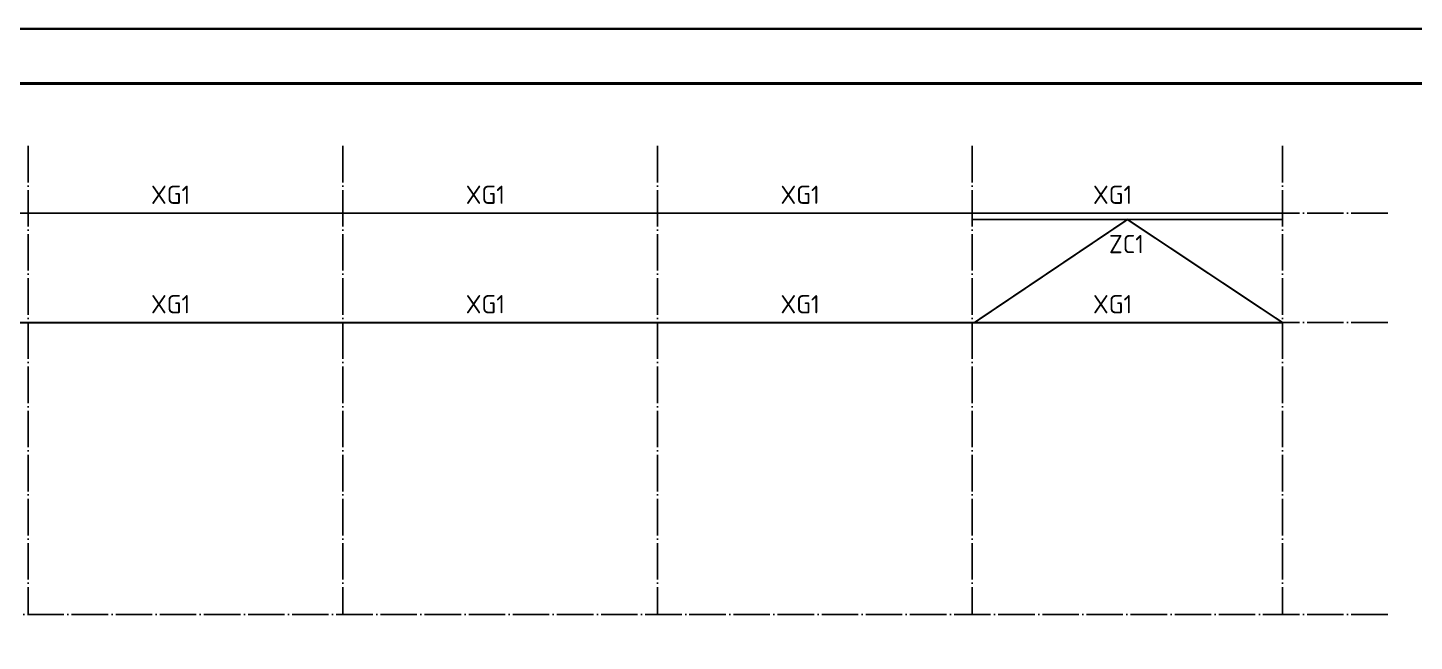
# Model space of a CAD drawing. Extents: x 447413 to 2975780, y -1432727 to 1301644.
# Drawn here: x 2722779 to 2760799, y -580246 to -563425 of the extents above; entities that cross this region are included whole.
import ezdxf
from ezdxf.enums import TextEntityAlignment as Align

# ---------------------------------------------------------------- set-up
doc = ezdxf.new("R2010")
doc.units = 0
doc.header["$LTSCALE"] = 1000
doc.header["$MEASUREMENT"] = 0
doc.linetypes.add('DOTE', pattern=[2.42, 2, -0.2, 0.02, -0.2])
for name, color, linetype in [('DOTE', 1, 'Continuous'), ('XG', 5, 'Continuous'), ('图框', 253, 'Continuous'), ('柱间支撑', 5, 'Continuous')]:
    doc.layers.add(name, color=color, linetype=linetype)
doc.styles.add('楷体', font='tssdeng.shx', dxfattribs={"bigfont": 'hztxt.shx'})

# ---------------------------------------------------------------- blocks, each defined once
blk = doc.blocks.new('A$C6B0021A6')
at = {"layer": '图框', "color": 2, "const_width": 40, "elevation": -84000}
blk.add_lwpolyline([(20, 84120), (118920, 84120), (118920, 20), (20, 20)], close=True, dxfattribs=at)
at = {"layer": '图框', "color": 153, "const_width": 58, "elevation": -84000}
blk.add_lwpolyline([(111420, 1020), (2520, 1020), (2520, 83120), (111420, 83120)], close=True, dxfattribs=at)

msp = doc.modelspace()

# ---------------------------------------------------------------- linework, layer by layer
at = {"layer": 'DOTE', "color": 8, "linetype": 'DOTE', "ltscale": 0.5}
for p, q in [((2722789.4, -566665.6, 126000), (2722789.4, -579511.2, 126000)), ((2731419.4, -566665.6, 126000), (2731419.4, -579511.2, 126000)), ((2740049.4, -566665.6, 126000), (2740049.4, -579511.2, 126000)), ((2748679.4, -566665.6, 126000), (2748679.4, -579511.2, 126000)), ((2757189.4, -566665.6, 126000), (2757189.4, -579511.2, 126000)), ((2760071, -568511.2, 126000), (2639083.6, -568511.2, 126000)), ((2760071, -571511.2, 126000), (2639083.6, -571511.2, 126000)), ((2760071, -579511.2, 126000), (2639083.6, -579511.2, 126000))]:
    msp.add_line(p, q, dxfattribs=at)
at = {"layer": 'XG', "const_width": 50, "elevation": 126000}
for points in [[(2641870.2, -568511.2), (2757189.4, -568511.2)], [(2641870.2, -571511.2), (2757189.4, -571511.2)]]:
    msp.add_lwpolyline(points, dxfattribs=at)
at = {"layer": '柱间支撑', "color": 3, "linetype": 'DOTE', "const_width": 50, "elevation": 126000}
for points in [[(2748679.4, -568684), (2757189.4, -568684)], [(2748734.8, -571511.2), (2752934.4, -568684), (2757189.4, -571511.2)]]:
    msp.add_lwpolyline(points, dxfattribs=at)

# ---------------------------------------------------------------- block references
at = {"xscale": 1.5, "yscale": 1.5, "zscale": 1.5}
msp.add_blockref('A$C6B0021A6', (2617198.3, -689635.5, 126000), dxfattribs=at)

# ---------------------------------------------------------------- texts
at = {"layer": 'XG', "color": 7, "style": '楷体'}
for p in [(2726697.7, -568255.2, 126000), (2735327.7, -568255.2, 126000), (2743957.7, -568255.2, 126000), (2752527.7, -568255.2, 126000), (2726697.7, -571255.2, 126000), (2735327.7, -571255.2, 126000), (2743957.7, -571255.2, 126000), (2752527.7, -571255.2, 126000)]:
    msp.add_text('XG1', height=500, rotation=0, dxfattribs=at).set_placement(p, align=Align.CENTER)
at = {"layer": '柱间支撑', "color": 3, "linetype": 'DOTE', "style": '楷体'}
msp.add_text('ZC1', height=500, rotation=0, dxfattribs=at).set_placement((2752907.7, -569606.3, 126000), align=Align.CENTER)

doc.saveas('drawing.dxf')
